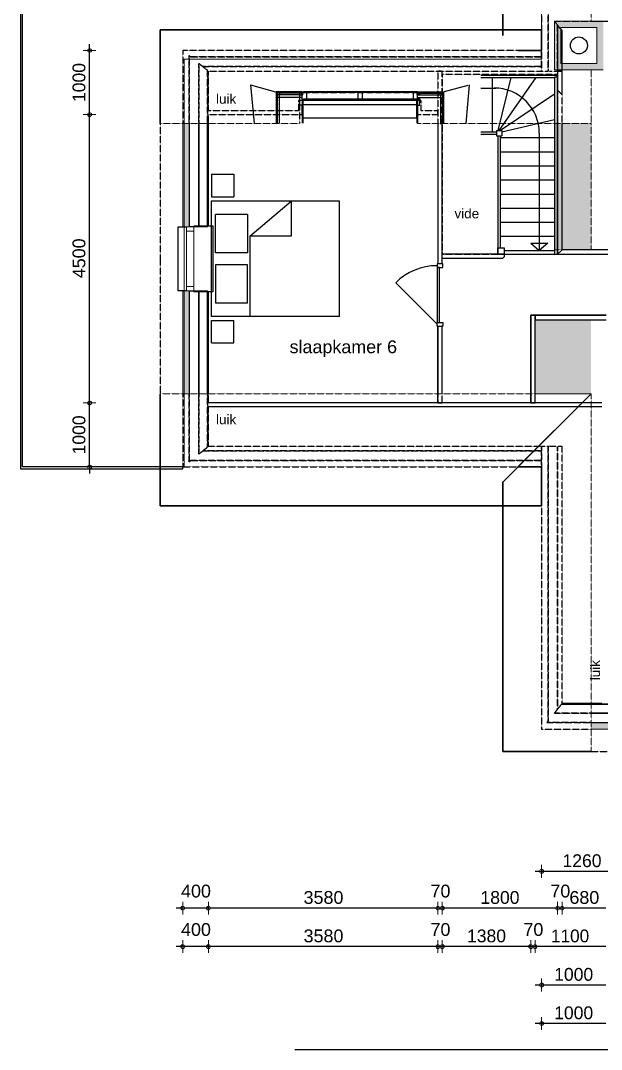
# Model space of a CAD drawing. Header units: millimetres. Extents: x -245 to 49755, y -245 to 41806.
# Drawn here: x 15044 to 19575, y 16314 to 24343 of the extents above; entities that cross this region are included whole.
import ezdxf

# ---------------------------------------------------------------- set-up
doc = ezdxf.new("R2010")
doc.units = ezdxf.units.MM
doc.linetypes.add('PUNKT2_S9', pattern=[1, 0, -1])
doc.linetypes.add('VERDECKT2_S2', pattern=[2.7, 2, -0.7])
doc.layers.add('Standard', color=7, linetype='Continuous', lineweight=25)
doc.styles.add('ARIAL', font='arial.ttf')

msp = doc.modelspace()

# ---------------------------------------------------------------- hatches: boundary and pattern name
at = {"layer": 'Standard', "linetype": 'PUNKT2_S9', "lineweight": 25}
h = msp.add_hatch(color=59, dxfattribs=at)
h.paths.add_polyline_path([(19209.6, 24339.4), (19209.6, 23959.4), (19589.6, 23959.4), (19589.6, 24339.4)])
h.paths.add_polyline_path([(19259.6, 24009.4), (19259.6, 24289.4), (19539.6, 24289.4), (19539.6, 24009.4)], flags=16)
at = {"layer": 'Standard', "linetype": 'PUNKT2_S9', "lineweight": 18}
h = msp.add_hatch(color=59, dxfattribs=at)
h.paths.add_polyline_path([(16308.6, 22234.4), (16308.6, 21430), (16358.6, 21430), (16358.6, 22234.4)])
h.paths.add_polyline_path([(16308.6, 22734.4), (16358.6, 22734.4), (16358.6, 23538.9), (16308.6, 23538.9)])
at = {"layer": 'Standard', "linetype": 'PUNKT2_S9', "lineweight": 25}
for points in [[(19494.5, 23538.9), (19208.6, 23538.9), (19208.6, 22554.4), (19494.5, 22554.4)], [(19494.5, 22008.4), (19058.6, 22008.4), (19058.6, 21430), (19494.5, 21430)]]:
    msp.add_hatch(color=253, dxfattribs=at).paths.add_polyline_path(points)
at = {"layer": 'Standard', "linetype": 'PUNKT2_S9', "lineweight": 18}
h = msp.add_hatch(color=59, dxfattribs=at)
h.paths.add_polyline_path([(22176.1, 18814.4), (22872.6, 18814.4), (22872.6, 18864.4), (22176.1, 18864.4)])
h.paths.add_polyline_path([(20191.1, 18864.4), (19494.5, 18864.4), (19494.5, 18814.4), (20191.1, 18814.4)])

# ---------------------------------------------------------------- linework, layer by layer
at = {"layer": 'Standard', "color": 252, "linetype": 'Continuous', "lineweight": -3}
for p, q in [((15043.6, 25374.4), (15043.6, 20844.4)), ((15058.6, 20859.4), (15058.6, 25359.4)), ((15043.6, 20844.4), (16308.6, 20844.4)), ((16308.6, 20859.4), (15058.6, 20859.4)), ((16308.6, 20844.4), (16308.6, 20859.4))]:
    msp.add_line(p, q, dxfattribs=at)
at = {"layer": 'Standard', "color": 131, "linetype": 'Continuous', "lineweight": 18}
for p, q in [((15058.6, 25359.4), (15058.6, 20859.4)), ((19108.6, 24041.1), (19108.6, 24464.4)), ((16320.7, 20859.4), (16320.7, 24041.1)), ((16320.7, 24041.1), (19108.6, 24041.1)), ((15058.6, 20859.4), (16320.7, 20859.4))]:
    msp.add_line(p, q, dxfattribs=at)
at = {"layer": 'Standard', "color": 253, "linetype": 'Continuous', "lineweight": 18}
for p, q in [((18805.5, 24639.4), (18805.5, 24269.8)), ((18805.5, 24269.8), (16133.6, 24269.8)), ((16133.6, 24269.8), (16133.6, 23538.9)), ((18805.5, 24269.8), (18805.5, 24227.9)), ((19108.6, 24269.8), (18805.5, 24269.8)), ((19108.6, 24109.4), (19108.6, 24269.8)), ((18924, 24109.4), (19108.6, 24109.4)), ((16133.6, 21430), (16133.6, 20556.4)), ((19494.5, 21430), (18805.5, 20741)), ((18924, 20859.4), (19494.5, 21430)), ((19108.6, 20859.4), (18924, 20859.4)), ((19108.6, 20556.4), (19108.6, 20859.4)), ((18805.5, 20741), (18805.5, 20556.4)), ((16133.6, 20556.4), (18805.5, 20556.4)), ((18805.5, 20556.4), (18805.5, 18639.4)), ((18805.5, 20556.4), (19108.6, 20556.4)), ((18805.5, 18639.4), (19494.5, 18639.4))]:
    msp.add_line(p, q, dxfattribs=at)
at = {"layer": 'Standard', "color": 255, "linetype": 'Continuous', "lineweight": 35}
for p, q in [((18805.5, 24639.4), (18805.5, 24269.8)), ((18805.5, 24269.8), (16133.6, 24269.8)), ((16133.6, 24269.8), (16133.6, 23538.9)), ((18805.5, 24269.8), (18805.5, 24227.9)), ((19108.6, 24269.8), (18805.5, 24269.8)), ((19108.6, 24109.4), (19108.6, 24269.8)), ((18924, 24109.4), (19108.6, 24109.4)), ((16133.6, 21430), (16133.6, 20556.4)), ((19494.5, 21430), (18805.5, 20741)), ((18924, 20859.4), (19494.5, 21430)), ((19108.6, 20859.4), (18924, 20859.4)), ((19108.6, 20556.4), (19108.6, 20859.4)), ((18805.5, 20741), (18805.5, 20556.4)), ((16133.6, 20556.4), (18805.5, 20556.4)), ((18805.5, 20556.4), (18805.5, 18639.4)), ((18805.5, 20556.4), (19108.6, 20556.4)), ((18805.5, 18639.4), (19494.5, 18639.4))]:
    msp.add_line(p, q, dxfattribs=at)
at = {"layer": 'Standard', "color": 96, "linetype": 'VERDECKT2_S2', "lineweight": 18}
for p, q in [((19494.5, 24339.4), (19494.5, 24639.4)), ((19494.5, 23538.9), (19494.5, 23959.4)), ((16133.6, 23538.9), (17219.1, 23538.9)), ((18140.6, 23538.9), (18633.6, 23538.9)), ((18633.6, 23538.9), (19494.5, 23538.9)), ((19494.5, 21430), (16133.6, 21430)), ((19494.5, 18639.4), (19494.5, 21430))]:
    msp.add_line(p, q, dxfattribs=at)
at = {"layer": 'Standard', "color": 1, "linetype": 'VERDECKT2_S2', "lineweight": -3}
for p, q in [((19108.6, 24464.4), (19108.6, 23949.4)), ((19158.6, 23949.4), (19158.6, 24401.9)), ((19158.6, 24401.9), (19158.6, 23949.4)), ((19233.6, 24308.2), (19208.6, 24339.4)), ((19208.6, 24339.4), (19494.5, 24339.4)), ((19233.6, 23949.4), (19233.6, 24308.2)), ((19108.6, 24109.4), (16308.6, 24109.4)), ((16308.6, 24109.4), (16308.6, 23538.9)), ((19108.6, 24059.4), (19108.6, 24109.4)), ((16358.6, 24069.4), (16371.1, 24059.4)), ((16358.6, 23538.9), (16358.6, 24069.4)), ((16358.6, 24069.4), (16358.6, 23538.9)), ((16371.1, 24059.4), (16358.6, 24069.4)), ((16371.1, 24059.4), (19108.6, 24059.4)), ((19108.6, 24059.4), (16371.1, 24059.4)), ((16433.6, 24009.4), (16464.8, 23984.4)), ((16433.6, 24009.4), (16433.6, 23538.9)), ((16464.8, 23984.4), (16433.6, 24009.4)), ((16433.6, 23538.9), (16433.6, 24009.4)), ((19108.6, 24041.9), (19108.6, 24059.4)), ((19108.6, 23984.4), (19108.6, 24041.9)), ((16464.8, 23984.4), (19108.6, 23984.4)), ((16502.3, 23954.4), (16464.8, 23984.4)), ((19108.6, 23984.4), (16464.8, 23984.4)), ((16464.8, 23984.4), (16502.3, 23954.4)), ((16502.3, 23538.9), (16502.3, 23954.4)), ((16502.3, 23954.4), (16502.3, 23538.9)), ((16508.6, 23949.4), (18298.6, 23949.4)), ((16508.6, 23638.4), (16508.6, 23949.4)), ((18333.6, 23949.4), (18298.6, 23949.4)), ((18298.6, 23949.4), (18298.6, 23638.4)), ((18298.6, 23949.4), (18333.6, 23949.4)), ((18333.6, 23538.9), (18333.6, 23949.4)), ((18333.6, 23949.4), (19108.6, 23949.4)), ((19108.6, 23949.4), (19108.6, 23984.4)), ((19108.6, 23949.4), (19158.6, 23949.4)), ((19158.6, 23949.4), (19176.1, 23949.4)), ((19176.1, 23949.4), (19233.6, 23949.4)), ((18333.6, 23924.4), (18333.6, 22519.4)), ((18333.6, 23924.4), (19233.6, 23924.4)), ((19233.6, 23924.4), (19233.6, 22519.4)), ((18140.6, 23780.3), (17219.1, 23780.3)), ((17219.1, 23780.3), (17219.1, 23538.9)), ((18140.6, 23780.3), (17219.1, 23780.3)), ((17219.1, 23780.3), (17219.1, 23538.9)), ((18140.6, 23538.9), (18140.6, 23780.3)), ((18140.6, 23538.9), (18140.6, 23780.3)), ((19233.6, 23799.8), (19233.6, 23538.9)), ((19268.6, 23764.8), (19233.6, 23799.8)), ((19268.6, 23538.9), (19268.6, 23764.8)), ((17211.6, 23718.4), (17211.6, 23638.4)), ((17219.1, 23718.4), (17211.6, 23718.4)), ((18169.6, 23718.4), (18140.6, 23718.4)), ((18140.6, 23689.4), (18140.6, 23638.4)), ((18169.6, 23638.4), (18169.6, 23718.4)), ((17211.6, 23638.4), (16508.6, 23638.4)), ((16508.6, 23609.4), (17219.1, 23609.4)), ((16508.6, 23538.9), (16508.6, 23609.4)), ((18140.6, 23638.4), (18140.6, 23609.4)), ((18140.6, 23609.4), (18298.6, 23609.4)), ((18298.6, 23638.4), (18169.6, 23638.4)), ((18298.6, 23638.4), (18298.6, 23609.4)), ((18298.6, 23609.4), (18298.6, 23638.4)), ((18298.6, 23609.4), (18298.6, 23538.9)), ((16133.6, 23538.9), (16133.6, 22484.4)), ((16133.6, 23538.9), (16133.6, 22484.4)), ((16133.6, 22484.4), (16133.6, 21430)), ((16133.6, 22484.4), (16133.6, 21430)), ((18333.6, 22519.4), (18767.1, 22519.4)), ((16308.6, 21430), (16308.6, 20859.4)), ((16358.6, 20899.4), (16358.6, 21430)), ((16358.6, 21430), (16358.6, 20899.4)), ((16433.6, 21430), (16433.6, 20959.4)), ((16433.6, 20959.4), (16433.6, 21430)), ((16502.3, 21014.4), (16502.3, 21430)), ((16502.3, 21430), (16502.3, 21014.4)), ((16508.6, 21359.4), (16508.6, 21430)), ((18298.6, 21430), (18298.6, 21359.4)), ((18298.6, 21359.4), (18333.6, 21359.4)), ((18333.6, 21359.4), (18333.6, 21430)), ((16508.6, 21019.4), (16508.6, 21330.4)), ((16464.8, 20984.4), (16433.6, 20959.4)), ((16433.6, 20959.4), (16464.8, 20984.4)), ((16464.8, 20984.4), (16502.3, 21014.4)), ((16502.3, 21014.4), (16464.8, 20984.4)), ((19108.6, 20984.4), (16464.8, 20984.4)), ((16464.8, 20984.4), (19108.6, 20984.4)), ((19108.6, 21019.4), (16508.6, 21019.4)), ((19108.6, 21019.4), (19108.6, 18814.4)), ((19158.6, 21019.4), (19108.6, 21019.4)), ((19108.6, 20984.4), (19108.6, 21019.4)), ((19108.6, 20926.9), (19108.6, 20984.4)), ((19158.6, 18876.9), (19158.6, 21019.4)), ((19158.6, 21019.4), (19158.6, 18876.9)), ((19176.1, 21019.4), (19158.6, 21019.4)), ((19233.6, 21019.4), (19176.1, 21019.4)), ((19233.6, 18970.7), (19233.6, 21019.4)), ((19233.6, 21019.4), (19233.6, 18970.7)), ((19268.6, 21019.4), (19233.6, 21019.4)), ((19268.6, 19014.4), (19268.6, 21019.4)), ((16371.1, 20909.4), (16358.6, 20899.4)), ((16358.6, 20899.4), (16371.1, 20909.4)), ((19108.6, 20909.4), (16371.1, 20909.4)), ((16371.1, 20909.4), (19108.6, 20909.4)), ((19108.6, 20909.4), (19108.6, 20926.9)), ((19108.6, 20859.4), (19108.6, 20909.4)), ((16308.6, 20859.4), (19108.6, 20859.4)), ((19233.6, 18970.7), (19208.6, 18939.4)), ((19208.6, 18939.4), (19233.6, 18970.7)), ((19263.6, 19008.2), (19233.6, 18970.7)), ((19233.6, 18970.7), (19263.6, 19008.2)), ((19494.5, 19008.2), (19263.6, 19008.2)), ((19148.6, 18864.4), (19158.6, 18876.9)), ((19158.6, 18876.9), (19148.6, 18864.4)), ((19208.6, 18939.4), (19494.5, 18939.4)), ((19494.5, 18939.4), (19208.6, 18939.4)), ((19108.6, 18814.4), (19494.5, 18814.4)), ((19494.5, 18864.4), (19148.6, 18864.4)), ((19148.6, 18864.4), (19494.5, 18864.4)), ((19494.5, 18639.4), (21183.6, 18639.4))]:
    msp.add_line(p, q, dxfattribs=at)
at = {"layer": 'Standard', "color": 36, "linetype": 'Continuous', "lineweight": 18}
for p, q in [((19209.6, 24339.4), (19589.6, 24339.4)), ((19209.6, 23959.4), (19209.6, 24339.4)), ((19259.6, 24289.4), (19539.6, 24289.4)), ((19259.6, 24009.4), (19259.6, 24289.4)), ((19539.6, 24009.4), (19539.6, 24289.4)), ((19259.6, 24009.4), (19539.6, 24009.4)), ((19209.6, 23959.4), (19589.6, 23959.4)), ((16308.6, 23538.9), (16308.6, 22734.4)), ((16358.6, 22734.4), (16358.6, 23538.9)), ((16338.6, 22734.4), (16308.6, 22734.4)), ((16358.6, 22734.4), (16338.6, 22734.4)), ((16308.6, 22234.4), (16338.6, 22234.4)), ((16308.6, 22234.4), (16308.6, 21430)), ((16338.6, 22234.4), (16358.6, 22234.4)), ((16358.6, 21430), (16358.6, 22234.4)), ((20191.1, 18864.4), (19494.5, 18864.4)), ((19494.5, 18814.4), (20191.1, 18814.4))]:
    msp.add_line(p, q, dxfattribs=at)
at = {"layer": 'Standard', "color": 255, "linetype": 'Continuous', "lineweight": -3}
for p, q in [((19494.5, 24339.4), (20191.1, 24339.4)), ((19268.6, 23949.4), (19233.6, 23949.4)), ((19233.6, 23949.4), (19233.6, 23799.8)), ((19268.6, 23764.8), (19268.6, 23949.4)), ((19233.6, 23799.8), (19268.6, 23764.8)), ((16358.6, 23538.9), (16358.6, 22734.4)), ((16433.6, 22734.4), (16433.6, 23538.9)), ((18298.6, 23538.9), (18298.6, 22444.4)), ((18333.6, 22444.4), (18333.6, 23538.9)), ((19233.6, 23538.9), (19233.6, 22519.4)), ((19268.6, 22554.4), (19268.6, 23538.9)), ((16395.6, 22734.4), (16358.6, 22734.4)), ((16433.6, 22734.4), (16395.6, 22734.4)), ((19268.6, 22554.4), (19233.6, 22519.4)), ((19233.6, 22519.4), (19268.6, 22554.4)), ((19233.6, 22519.4), (20682.6, 22519.4)), ((20097.1, 22554.4), (19268.6, 22554.4)), ((18333.6, 22444.4), (18298.6, 22444.4)), ((16358.6, 22234.4), (16358.6, 21430)), ((16358.6, 22234.4), (16395.6, 22234.4)), ((16395.6, 22234.4), (16433.6, 22234.4)), ((16433.6, 21430), (16433.6, 22234.4)), ((19058.6, 22043.4), (19023.6, 22043.4)), ((19023.6, 22043.4), (19023.6, 21359.4)), ((19612.1, 22043.4), (19058.6, 22043.4)), ((19058.6, 22043.4), (19058.6, 22008.4)), ((19058.6, 21359.4), (19058.6, 22043.4)), ((19058.6, 22008.4), (19612.1, 22008.4)), ((18298.6, 21959.4), (18333.6, 21959.4)), ((18298.6, 21959.4), (18298.6, 21430)), ((18333.6, 21430), (18333.6, 21959.4)), ((19023.6, 21359.4), (19058.6, 21359.4)), ((20191.1, 18939.4), (19494.5, 18939.4)), ((19494.5, 18864.4), (20191.1, 18864.4))]:
    msp.add_line(p, q, dxfattribs=at)
at = {"layer": 'Standard', "color": 7, "linetype": 'Continuous', "lineweight": -3}
for p, q in [((19233.6, 24308.2), (19233.6, 23949.4)), ((19268.6, 24264.4), (19233.6, 24308.2)), ((19268.6, 23949.4), (19268.6, 24264.4)), ((19233.6, 23949.4), (19268.6, 23949.4)), ((18633.6, 23916.9), (19228.6, 23916.9)), ((18633.6, 23897.9), (19209.6, 23897.9)), ((18868.5, 23897.9), (18767.9, 23486.2)), ((19064, 23897.9), (18774.6, 23486.2)), ((19209.6, 23903.9), (19228.6, 23903.9)), ((19209.6, 23903.9), (19228.6, 23903.9)), ((19209.6, 23903.9), (19209.6, 22519.4)), ((19228.6, 23916.9), (19228.6, 23903.9)), ((19228.6, 23903.9), (19228.6, 22519.4)), ((17238.1, 23786.4), (17036.8, 23786.4)), ((17036.8, 23786.4), (17036.8, 23777.4)), ((17238.1, 23777.4), (17036.8, 23777.4)), ((17045.8, 23774.9), (17036.8, 23774.9)), ((17036.8, 23774.9), (17036.8, 23541.9)), ((17045.8, 23777.4), (17045.8, 23541.9)), ((17064.8, 23777.4), (17064.8, 23762.4)), ((17221.6, 23762.4), (17223.5, 23777.4)), ((17229.6, 23777.4), (17223.5, 23777.4)), ((17229.6, 23777.4), (17229.6, 23773.9)), ((17240.6, 23773.9), (17229.6, 23773.9)), ((17238.1, 23786.4), (17238.1, 23777.4)), ((17240.6, 23773.9), (17240.6, 23787.4)), ((17240.6, 23787.4), (18140.6, 23787.4)), ((17244.6, 23773.9), (17240.6, 23773.9)), ((17244.6, 23762.4), (17244.6, 23773.9)), ((17244.6, 23762.4), (17244.6, 23773.9)), ((17244.6, 23762.4), (17244.6, 23773.9)), ((18140.6, 23787.4), (17249.9, 23787.4)), ((17274.1, 23787.4), (17274.1, 23730.4)), ((17673.8, 23787.4), (17673.8, 23730.4)), ((17707.3, 23787.4), (17707.3, 23730.4)), ((18107.1, 23787.4), (18107.1, 23730.4)), ((18136.6, 23762.4), (18136.6, 23773.9)), ((18136.6, 23762.4), (18136.6, 23773.9)), ((18136.6, 23773.9), (18140.6, 23773.9)), ((18136.6, 23762.4), (18136.6, 23773.9)), ((18140.6, 23773.9), (18140.6, 23787.4)), ((18140.6, 23773.9), (18151.6, 23773.9)), ((18143.1, 23786.4), (18143.1, 23777.4)), ((18143.1, 23786.4), (18343.5, 23786.4)), ((18143.1, 23777.4), (18343.5, 23777.4)), ((18151.6, 23777.4), (18157.6, 23777.4)), ((18151.6, 23777.4), (18151.6, 23773.9)), ((18159.6, 23762.4), (18157.6, 23777.4)), ((18315.5, 23777.4), (18315.5, 23762.4)), ((18334.5, 23777.4), (18334.5, 23541.9)), ((18334.5, 23774.9), (18343.5, 23774.9)), ((18343.5, 23786.4), (18343.5, 23777.4)), ((18343.5, 23774.9), (18343.5, 23538.9)), ((18633.6, 23816.5), (18750.4, 23816.5)), ((19209.6, 23769), (18788.8, 23486.2)), ((17240.6, 23762.4), (17045.8, 23762.4)), ((17240.5, 23743.4), (17045.8, 23743.4)), ((17060.8, 23762.4), (17060.8, 23541.9)), ((17221.6, 23762.4), (17240.1, 23762.4)), ((17221.6, 23683.4), (17221.6, 23743.4)), ((17240.6, 23730.4), (17240.6, 23762.4)), ((17240.6, 23730.4), (17240.6, 23762.4)), ((17240.6, 23762.4), (17244.6, 23762.4)), ((17240.6, 23730.4), (17240.6, 23762.4)), ((17240.6, 23730.4), (17240.6, 23541.9)), ((17240.6, 23730.4), (18140.6, 23730.4)), ((17245.1, 23730.4), (17245.1, 23541.9)), ((18149.9, 23730.4), (17249.9, 23730.4)), ((18136.1, 23730.4), (18136.1, 23541.9)), ((18140.6, 23762.4), (18136.6, 23762.4)), ((18140.6, 23730.4), (18140.6, 23762.4)), ((18140.6, 23730.4), (18140.6, 23762.4)), ((18140.6, 23730.4), (18140.6, 23762.4)), ((18140.6, 23762.4), (18334.5, 23762.4)), ((18140.6, 23730.4), (18140.6, 23541.9)), ((18140.7, 23743.4), (18334.5, 23743.4)), ((18159.6, 23762.4), (18141.1, 23762.4)), ((18159.6, 23683.4), (18159.6, 23743.4)), ((18319.5, 23762.4), (18319.5, 23533.5)), ((17240.6, 23683.4), (17221.6, 23683.4)), ((18140.6, 23683.4), (18159.6, 23683.4)), ((19209.6, 23569.7), (18797.8, 23472.4)), ((18633.6, 23474.4), (18755.3, 23474.4)), ((18633.6, 23455.4), (18755.3, 23455.4)), ((18755.3, 23486.2), (18755.3, 23443.7)), ((18755.3, 23486.2), (18797.8, 23486.2)), ((18755.3, 23443.7), (18797.8, 23443.7)), ((18767.1, 23443.7), (18767.1, 22519.4)), ((18786.1, 23443.7), (18786.1, 22569.4)), ((18797.8, 23486.2), (18797.8, 23443.7)), ((19090.1, 23464.9), (19090.1, 22549.4)), ((16532, 23143.9), (16532, 22968.9)), ((16532, 23143.9), (16707, 23143.9)), ((16707, 23143.9), (16707, 22968.9)), ((16532, 22968.9), (16707, 22968.9)), ((17530.4, 22934.4), (16530.4, 22934.4)), ((16530.4, 22934.4), (16530.4, 22034.4)), ((16832.3, 22659.5), (17154.3, 22934.4)), ((17154.3, 22934.4), (17154.3, 22659.5)), ((17530.4, 22034.4), (17530.4, 22934.4)), ((16564.3, 22530.9), (16564.3, 22830.9)), ((16814.3, 22830.9), (16564.3, 22830.9)), ((16814.3, 22830.9), (16814.3, 22530.9)), ((17154.3, 22659.5), (16832.3, 22659.5)), ((16832.3, 22659.5), (16832.3, 22034.4)), ((18767.1, 22519.4), (18767.1, 22569.4)), ((18767.1, 22569.4), (18817.1, 22569.4)), ((18817.1, 22569.4), (18817.1, 22519.4)), ((19023.2, 22606.9), (19090.1, 22549.4)), ((19023.2, 22606.9), (19157.1, 22606.9)), ((19157.1, 22606.9), (19090.1, 22549.4)), ((16814.3, 22530.9), (16564.3, 22530.9)), ((18817.1, 22519.4), (18333.6, 22519.4)), ((18802.7, 22485.9), (18333.6, 22485.9)), ((18767.1, 22519.4), (19209.6, 22519.4)), ((18817.1, 22519.4), (18767.1, 22519.4)), ((18817.1, 22500.3), (18802.7, 22485.9)), ((18817.1, 22549.4), (19209.6, 22549.4)), ((18817.1, 22519.4), (18817.1, 22500.3)), ((19209.6, 22519.4), (19228.6, 22519.4)), ((16814.3, 22438.1), (16564.3, 22438.1)), ((16564.3, 22438.1), (16564.3, 22138.1)), ((16814.3, 22138.1), (16814.3, 22438.1)), ((16814.3, 22138.1), (16564.3, 22138.1)), ((17530.4, 22034.4), (16530.4, 22034.4)), ((16532.1, 21828.4), (16532.1, 22003.4)), ((16532.1, 22003.4), (16707.1, 22003.4)), ((16707.1, 21828.4), (16707.1, 22003.4)), ((19023.6, 21359.4), (19023.6, 22043.4)), ((18298.6, 21359.4), (18298.6, 21959.4)), ((16532.1, 21828.4), (16707.1, 21828.4))]:
    msp.add_line(p, q, dxfattribs=at)
at = {"layer": 'Standard', "color": 7, "linetype": 'Continuous', "lineweight": 18}
for p, q in [((15581.9, 24109.4), (15531.9, 24109.4)), ((15581.9, 24109.4), (15631.9, 24109.4)), ((15581.9, 23609.4), (15531.9, 23609.4)), ((15581.9, 23609.4), (15631.9, 23609.4)), ((15581.9, 21359.4), (15531.9, 21359.4)), ((15581.9, 21359.4), (15631.9, 21359.4)), ((15581.9, 20859.4), (15531.9, 20859.4)), ((15581.9, 20859.4), (15631.9, 20859.4)), ((19108.6, 17704), (19108.6, 17754)), ((19108.6, 17704), (19108.6, 17654)), ((16308.6, 17417.1), (16308.6, 17467.1)), ((16508.6, 17417.1), (16508.6, 17467.1)), ((18298.6, 17417.1), (18298.6, 17467.1)), ((18333.6, 17417.1), (18333.6, 17467.1)), ((19233.6, 17417.1), (19233.6, 17467.1)), ((19268.6, 17417.1), (19268.6, 17467.1)), ((16308.6, 17417.1), (16308.6, 17367.1)), ((16508.6, 17417.1), (16508.6, 17367.1)), ((18298.6, 17417.1), (18298.6, 17367.1)), ((18333.6, 17417.1), (18333.6, 17367.1)), ((19233.6, 17417.1), (19233.6, 17367.1)), ((19268.6, 17417.1), (19268.6, 17367.1)), ((16308.6, 17117.1), (16308.6, 17167.1)), ((16308.6, 17117.1), (16308.6, 17067.1)), ((16508.6, 17117.1), (16508.6, 17167.1)), ((16508.6, 17117.1), (16508.6, 17067.1)), ((18298.6, 17117.1), (18298.6, 17167.1)), ((18298.6, 17117.1), (18298.6, 17067.1)), ((18333.6, 17117.1), (18333.6, 17167.1)), ((18333.6, 17117.1), (18333.6, 17067.1)), ((19023.6, 17117.1), (19023.6, 17167.1)), ((19023.6, 17117.1), (19023.6, 17067.1)), ((19058.6, 17117.1), (19058.6, 17167.1)), ((19058.6, 17117.1), (19058.6, 17067.1)), ((19108.6, 16817.1), (19108.6, 16867.1)), ((19108.6, 16817.1), (19108.6, 16767.1)), ((19108.6, 16517.1), (19108.6, 16567.1)), ((19108.6, 16517.1), (19108.6, 16467.1))]:
    msp.add_line(p, q, dxfattribs=at)
at = {"layer": 'Standard', "color": 30, "linetype": 'Continuous', "lineweight": -3}
for p, q in [((15581.9, 24109.4), (15581.9, 24159.4)), ((15581.9, 23609.4), (15581.9, 24109.4)), ((18723.6, 23897.9), (18723.6, 23474.4)), ((15581.9, 21359.4), (15581.9, 23609.4)), ((18786.1, 23429.4), (19209.6, 23429.4)), ((18786.1, 23319.4), (19209.6, 23319.4)), ((18786.1, 23209.4), (19209.6, 23209.4)), ((18786.1, 23099.4), (19209.6, 23099.4)), ((18786.1, 22989.4), (19209.6, 22989.4)), ((18786.1, 22879.4), (19209.6, 22879.4)), ((18786.1, 22769.4), (19209.6, 22769.4)), ((18786.1, 22659.4), (19209.6, 22659.4)), ((18333.6, 22485.9), (18333.6, 22519.4)), ((18293.1, 21973.4), (17969.9, 22296.6)), ((19023.6, 22043.4), (19139.7, 22043.4)), ((19139.7, 22043.4), (19612.1, 22043.4)), ((15581.9, 20859.4), (15581.9, 21359.4)), ((15581.9, 20859.4), (15581.9, 20809.4)), ((19108.6, 17704), (19058.6, 17704)), ((19196.5, 17704), (19108.6, 17704)), ((19738.6, 17704), (19196.5, 17704)), ((16308.6, 17417.1), (16258.6, 17417.1)), ((16508.6, 17417.1), (16308.6, 17417.1)), ((17176.5, 17417.1), (16508.6, 17417.1)), ((18298.6, 17417.1), (17176.5, 17417.1)), ((18333.6, 17417.1), (18298.6, 17417.1)), ((18556.5, 17417.1), (18333.6, 17417.1)), ((19233.6, 17417.1), (18556.5, 17417.1)), ((19268.6, 17417.1), (19233.6, 17417.1)), ((19608.6, 17417.1), (19268.6, 17417.1)), ((16308.6, 17117.1), (16258.6, 17117.1)), ((16508.6, 17117.1), (16308.6, 17117.1)), ((17176.5, 17117.1), (16508.6, 17117.1)), ((18298.6, 17117.1), (17176.5, 17117.1)), ((18333.6, 17117.1), (18298.6, 17117.1)), ((18451.5, 17117.1), (18333.6, 17117.1)), ((19023.6, 17117.1), (18451.5, 17117.1)), ((19058.6, 17117.1), (19023.6, 17117.1)), ((19106.5, 17117.1), (19058.6, 17117.1)), ((19608.6, 17117.1), (19106.5, 17117.1)), ((19108.6, 16817.1), (19058.6, 16817.1)), ((19131.5, 16817.1), (19108.6, 16817.1)), ((19608.6, 16817.1), (19131.5, 16817.1)), ((19108.6, 16517.1), (19058.6, 16517.1)), ((19131.5, 16517.1), (19108.6, 16517.1)), ((19608.6, 16517.1), (19131.5, 16517.1))]:
    msp.add_line(p, q, dxfattribs=at)
at = {"layer": 'Standard', "color": 51, "linetype": 'Continuous', "lineweight": -3}
for p, q in [((16837.3, 23840.4), (17032.8, 23787.4)), ((16837.3, 23840.4), (16864.9, 23538.9)), ((18533.6, 23837.6), (18348.3, 23787.4)), ((18543.8, 23840.4), (18516.2, 23538.9)), ((16433.6, 23538.9), (16433.6, 22734.4)), ((16502.3, 22739.4), (16502.3, 23538.9)), ((16508.6, 22739.4), (16395.6, 22739.4)), ((16502.3, 22734.4), (16433.6, 22734.4)), ((16502.3, 22734.4), (16502.3, 22739.4)), ((16545.6, 22739.4), (16508.6, 22739.4)), ((16545.6, 22229.4), (16545.6, 22739.4)), ((16395.6, 22229.4), (16508.6, 22229.4)), ((16433.6, 22234.4), (16502.3, 22234.4)), ((16433.6, 22234.4), (16433.6, 21430)), ((16502.3, 22229.4), (16502.3, 22234.4)), ((16502.3, 21430), (16502.3, 22229.4)), ((16508.6, 22229.4), (16545.6, 22229.4)), ((20186.1, 19008.2), (19494.5, 19008.2)), ((19494.5, 18939.4), (20191.1, 18939.4))]:
    msp.add_line(p, q, dxfattribs=at)
at = {"layer": 'Standard', "color": 253, "linetype": 'Continuous', "lineweight": -3}
for p, q in [((18140.6, 23718.4), (17219.1, 23718.4)), ((17240.6, 23638.4), (17240.6, 23689.4)), ((17240.6, 23689.4), (18140.6, 23689.4)), ((17219.1, 23609.4), (17240.6, 23609.4)), ((17240.6, 23609.4), (17240.6, 23638.4)), ((16502.3, 23538.9), (16502.3, 22739.4)), ((16508.6, 22739.4), (16508.6, 23538.9)), ((16508.6, 22739.4), (16502.3, 22739.4)), ((16502.3, 22229.4), (16502.3, 21430)), ((16502.3, 22229.4), (16508.6, 22229.4)), ((16508.6, 21430), (16508.6, 22229.4)), ((18298.6, 21359.4), (16508.6, 21359.4)), ((18333.6, 21359.4), (18298.6, 21359.4)), ((19023.6, 21359.4), (18333.6, 21359.4)), ((19058.6, 21359.4), (19023.6, 21359.4)), ((19424, 21359.4), (19058.6, 21359.4)), ((19424, 21359.4), (19395, 21330.4)), ((19395, 21330.4), (19424, 21359.4)), ((19579.6, 21359.4), (19424, 21359.4)), ((16508.6, 21330.4), (19395, 21330.4)), ((19395, 21330.4), (19579.6, 21330.4)), ((19263.6, 19008.2), (20186.1, 19008.2)), ((19579.6, 19014.4), (19268.6, 19014.4))]:
    msp.add_line(p, q, dxfattribs=at)
at = {"layer": 'Standard', "color": 2, "linetype": 'Continuous', "lineweight": -3}
for p, q in [((17245.1, 23580.4), (17245.1, 23730.4)), ((17245.1, 23730.4), (18136.1, 23730.4)), ((18136.1, 23730.4), (17677.6, 23730.4)), ((18136.1, 23580.4), (18136.1, 23730.4)), ((18136.1, 23730.4), (18136.1, 23580.4)), ((18136.1, 23580.4), (17245.1, 23580.4))]:
    msp.add_line(p, q, dxfattribs=at)
at = {"layer": 'Standard', "color": 253, "linetype": 'VERDECKT2_S2', "lineweight": 18}
for p, q in [((19208.6, 23538.9), (19494.5, 23538.9)), ((19208.6, 22554.4), (19208.6, 23538.9)), ((19494.5, 23538.9), (19494.5, 22554.4)), ((19494.5, 22554.4), (19208.6, 22554.4)), ((19494.5, 22008.4), (19058.6, 22008.4)), ((19058.6, 22008.4), (19058.6, 21430)), ((19058.6, 21430), (19494.5, 21430))]:
    msp.add_line(p, q, dxfattribs=at)
at = {"layer": 'Standard', "color": 117, "linetype": 'Continuous', "lineweight": -3}
for p, q in [((16273.6, 22234.4), (16273.6, 22734.4)), ((16273.6, 22734.4), (16338.6, 22734.4)), ((16338.6, 22234.4), (16273.6, 22234.4))]:
    msp.add_line(p, q, dxfattribs=at)
at = {"layer": 'Standard', "color": 2, "linetype": 'Continuous', "lineweight": 18}
for p, q in [((16338.6, 22734.4), (16338.6, 22700.9)), ((16395.6, 22734.4), (16338.6, 22734.4)), ((16338.6, 22234.4), (16338.6, 22734.4)), ((16395.6, 22700.9), (16395.6, 22734.4)), ((16395.6, 22234.4), (16395.6, 22734.4)), ((16338.6, 22700.9), (16395.6, 22700.9)), ((16338.6, 22234.4), (16338.6, 22267.9)), ((16338.6, 22267.9), (16395.6, 22267.9)), ((16395.6, 22267.9), (16395.6, 22234.4)), ((16395.6, 22234.4), (16338.6, 22234.4))]:
    msp.add_line(p, q, dxfattribs=at)
at = {"layer": 'Standard', "color": 131, "linetype": 'Continuous', "lineweight": 25}
for p, q in [((18298.6, 22444.4), (18293.1, 22444.4)), ((18293.1, 22444.4), (18293.1, 22416.4)), ((18293.1, 22416.4), (18293.1, 21987.4)), ((18313.1, 22416.4), (18293.1, 22416.4)), ((18293.1, 22416.4), (18339.1, 22416.4)), ((18313.1, 21987.4), (18313.1, 22416.4)), ((18339.1, 22444.4), (18333.6, 22444.4)), ((18339.1, 22416.4), (18339.1, 22444.4)), ((18293.1, 21987.4), (18313.1, 21987.4)), ((18293.1, 21959.4), (18293.1, 21987.4)), ((18293.1, 21987.4), (18339.1, 21987.4)), ((18298.6, 21959.4), (18293.1, 21959.4)), ((18339.1, 21959.4), (18333.6, 21959.4)), ((18339.1, 21987.4), (18339.1, 21959.4))]:
    msp.add_line(p, q, dxfattribs=at)
at = {"layer": 'Standard', "color": 26, "linetype": 'Continuous', "lineweight": -3}
msp.add_line((17183.6, 16314.4), (25733.6, 16314.4), dxfattribs=at)
at = {"layer": 'Standard', "color": 30, "linetype": 'Continuous', "lineweight": -3}
msp.add_circle((19399.6, 24149.4), 66, dxfattribs=at)
at = {"layer": 'Standard', "color": 7, "linetype": 'Continuous', "lineweight": 18}
for centre in [(15581.9, 24109.4), (15581.9, 23609.4), (15581.9, 21359.4), (15581.9, 20859.4), (19108.6, 17704), (16308.6, 17417.1), (16508.6, 17417.1), (18298.6, 17417.1), (18333.6, 17417.1), (19233.6, 17417.1), (19268.6, 17417.1), (16308.6, 17117.1), (16508.6, 17117.1), (18298.6, 17117.1), (18333.6, 17117.1), (19023.6, 17117.1), (19058.6, 17117.1), (19108.6, 16817.1), (19108.6, 16517.1)]:
    msp.add_circle(centre, 15, dxfattribs=at)
at = {"layer": 'Standard', "color": 7, "linetype": 'Continuous', "lineweight": -3}
msp.add_arc((18738.6, 23464.9), 351.6, 0, 90, dxfattribs=at)
at = {"layer": 'Standard', "color": 30, "linetype": 'Continuous', "lineweight": -3}
msp.add_arc((18293.1, 21973.4), 457, 90, 135, dxfattribs=at)

# ---------------------------------------------------------------- texts
at = {"layer": 'Standard', "color": 7, "linetype": 'Continuous', "lineweight": 18, "attachment_point": 7, "rotation": 90, "style": 'ARIAL'}
for s, insert, char_height, width in [('\\W0.98;1000', (15550.2, 23707.4), 100, 362.353), ('\\W1.00;4500', (15550.2, 22332.4), 100, 363.563), ('\\W0.98;1000', (15550.2, 20957.4), 100, 362.353), ('\\W1.00;luik', (19565.2, 19195.3), 75, 196.386)]:
    msp.add_mtext(s, dxfattribs=dict(at, insert=insert, char_height=char_height, width=width))
at = {"layer": 'Standard', "color": 7, "linetype": 'Continuous', "lineweight": 18, "attachment_point": 7, "style": 'ARIAL'}
for s, insert, char_height, width in [('\\W1.00;luik', (16568.8, 23693.3), 75, 196.386), ('\\W1.00;luik', (16568.8, 21191.8), 75, 196.386), ('\\W0.98;1260', (19271.5, 17735.7), 100, 362.353), ('\\W1.00;400', (16295.4, 17498.8), 100, 285.149), ('\\W1.00;70', (18241.7, 17498.8), 100, 206.656), ('\\W1.00;70', (19176.7, 17498.8), 100, 206.656), ('\\W1.00;3580', (17251.5, 17448.9), 100, 363.563), ('\\W0.98;1800', (18631.5, 17448.8), 100, 362.353), ('\\W1.00;680', (19325.4, 17448.8), 100, 285.149), ('\\W1.00;400', (16295.4, 17198.8), 100, 285.149), ('\\W1.00;70', (18241.7, 17198.8), 100, 206.656), ('\\W1.00;70', (18966.7, 17198.8), 100, 206.656), ('\\W1.00;3580', (17251.5, 17148.9), 100, 363.563), ('\\W0.98;1380', (18526.5, 17148.9), 100, 362.353), ('\\W0.96;1100', (19181.5, 17148.8), 100, 361.2), ('\\W0.98;1000', (19206.5, 16848.8), 100, 362.353), ('\\W0.98;1000', (19206.5, 16548.8), 100, 362.353)]:
    msp.add_mtext(s, dxfattribs=dict(at, insert=insert, char_height=char_height, width=width))
at = {"layer": 'Standard', "color": 7, "linetype": 'Continuous', "lineweight": -3, "attachment_point": 7, "style": 'ARIAL'}
for s, insert, char_height, width in [('\\W1.00;vide', (18428.9, 22798.8), 75, 231.371), ('slaapkamer\\~6', (17142.2, 21717.3), 100, 893.574)]:
    msp.add_mtext(s, dxfattribs=dict(at, insert=insert, char_height=char_height, width=width))

doc.saveas('drawing.dxf')
